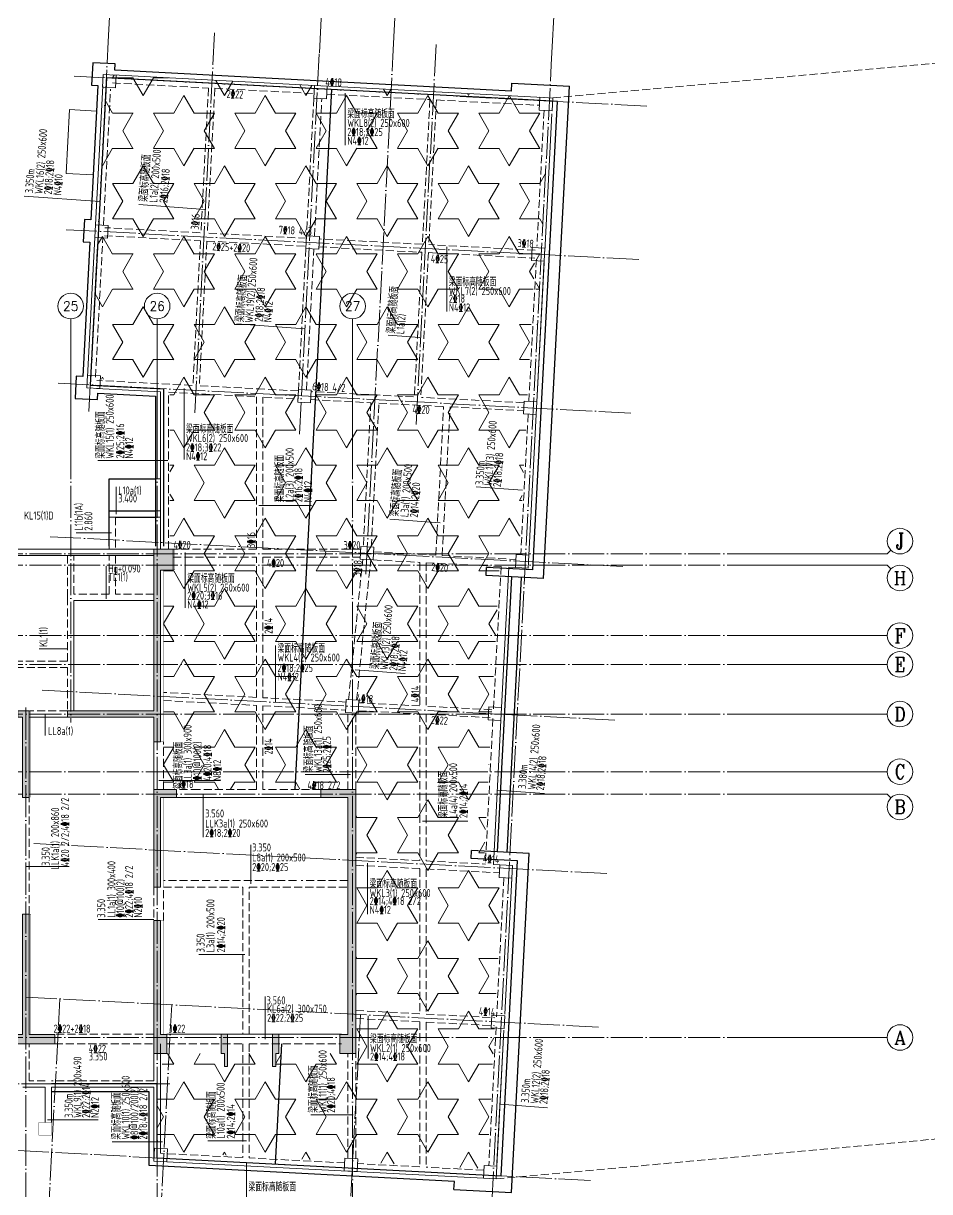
# Model space of a CAD drawing. Extents: x 5874492 to 7194610, y -939842 to -279257.
# Drawn here: x 6950668 to 6978962, y -595370 to -558887 of the extents above; entities that cross this region are included whole.
import ezdxf
from ezdxf.enums import TextEntityAlignment as Align

# ---------------------------------------------------------------- set-up
doc = ezdxf.new("R2010")
doc.units = 0
doc.header["$LTSCALE"] = 1000
doc.linetypes.add('DASH', pattern=[0.35, 0.25, -0.1])
doc.linetypes.add('DOTE', pattern=[2.42, 2, -0.2, 0.02, -0.2])
for name, color, linetype, lineweight in [('A-平面-屋面线', 40, 'Continuous', 30), ('A-标注-轴号', 3, 'Continuous', 15), ('A-标注-轴号文字', 7, 'Continuous', 15), ('A-轴线-塔楼', 1, 'DOTE', 9), ('A-轴线-隔墙', 41, 'DOTE', 9), ('S-墙柱-COLU', 50, 'Continuous', 20), ('S-墙柱-HATCH', 251, 'Continuous', 20), ('S-墙柱-WALL', 6, 'Continuous', 20), ('S-大样-HATCH', 251, 'Continuous', 20), ('S-大样-实线', 2, 'Continuous', 20), ('S-板-BEAM', 4, 'DASH', 20), ('S-板-BEAM-CON', 2, 'Continuous', 20), ('S-板-COLU', 50, 'DASH', 20), ('S-板-板面填充', 251, 'Continuous', 20), ('S-板-模板线条', 140, 'Continuous', 20), ('S-梁-垂直集中标注', 45, 'Continuous', 20), ('S-梁-水平原位标注', 21, 'Continuous', 20), ('S-梁-水平集中标注', 191, 'Continuous', 20), ('S-轴网-轴号', 3, 'Continuous', 20), ('板洞边线', 253, 'Continuous', 18)]:
    doc.layers.add(name, color=color, linetype=linetype, lineweight=lineweight)
doc.styles.add('_TCH_AXIS', font='COMPLEX.shx', dxfattribs={"bigfont": 'hztxt.shx'})
doc.styles.add('COMPLEX', font='COMPLEX')
doc.styles.add('样式 1', font='tssdeng.shx', dxfattribs={"width": 0.7, "bigfont": 'tssdchn.shx'})

# ---------------------------------------------------------------- blocks, each defined once
blk = doc.blocks.new('20191023.11405152')
at = {"layer": 'S-大样-HATCH'}
h = blk.add_hatch(color=256, dxfattribs=at)
h.dxf.hatch_style = 1
h.paths.add_polyline_path([(-100, 0), (0, 0), (0, -400), (100, -400), (100, 600), (-100, 600)])
at = {"layer": 'S-大样-实线'}
blk.add_lwpolyline([(-100, 0), (0, 0), (0, -400), (100, -400), (100, 600), (-100, 600)], close=True, dxfattribs=at)
blk = doc.blocks.new('regerh')
at = {"layer": 'A-平面-屋面线'}
for p, q in [((6656254, -499898), (6656267, -499648)), ((6656267, -499648), (6658064, -499742)), ((6657260, -515121), (6658064, -499742)), ((6657688, -500223), (6656236, -500147)), ((6656923, -514853), (6657688, -500223)), ((6643695, -513005), (6643695, -512005)), ((6643695, -512005), (6645145, -512005)), ((6645145, -512005), (6645145, -513005)), ((6643695, -514115), (6643695, -513005)), ((6643695, -513005), (6645145, -513005)), ((6643895, -513205), (6645145, -513205)), ((6645145, -513005), (6645145, -513005)), ((6645145, -513205), (6645145, -513205)), ((6655462, -515027), (6655475, -514777)), ((6657260, -515121), (6655462, -515027)), ((6656261, -515069), (6655812, -523657)), ((6656561, -515085), (6656111, -523673)), ((6654460, -534201), (6654473, -533951))]:
    blk.add_line(p, q, dxfattribs=at)
at = {"layer": 'A-平面-屋面线', "ltscale": 0.2}
blk.add_line((6645195, -533216), (6645195, -531005), dxfattribs=at)
at = {"layer": 'A-平面-屋面线'}
for points in [[(6656254, -499898), (6643870, -499250), (6643881, -499051), (6643182, -499014), (6643145, -499713), (6643345, -499724), (6643126, -503918), (6642926, -503907), (6642889, -504606), (6643089, -504617), (6642870, -508811), (6642670, -508801), (6642633, -509500), (6643332, -509536), (6643343, -509337), (6645145, -509431), (6645145, -514115)], [(6656235, -500147), (6643608, -499487), (6643106, -509079), (6645395, -509193), (6645395, -514115)], [(6656923, -514853), (6655475, -514777)], [(6654460, -534201), (6656257, -534295), (6656811, -523710), (6655013, -523616)], [(6655934, -533777), (6656448, -523941), (6655000, -523865), (6655013, -523616)], [(6645195, -533216), (6655934, -533777)]]:
    blk.add_lwpolyline(points, dxfattribs=at)
at = {"layer": 'A-平面-屋面线', "ltscale": 0.2}
for points in [[(6645195, -531005), (6645195, -530905), (6641895, -530905)], [(6654473, -533951), (6644945, -533453), (6644945, -531154), (6641895, -531155)]]:
    blk.add_lwpolyline(points, dxfattribs=at)
at = {"layer": 'S-板-BEAM'}
for p, q in [((6643800, -499647), (6646796, -499804)), ((6646796, -499804), (6646559, -504323)), ((6643517, -504088), (6643739, -499845)), ((6646995, -499814), (6646759, -504334)), ((6646995, -499814), (6650091, -499976)), ((6650083, -500126), (6649859, -504420)), ((6650108, -504433), (6650333, -500139)), ((6650491, -499997), (6653711, -500166)), ((6653711, -500166), (6653475, -504685)), ((6653911, -500176), (6653675, -504695)), ((6653911, -500176), (6657131, -500344)), ((6657273, -500503), (6657051, -504747)), ((6646534, -504322), (6643563, -504166)), ((6643269, -508832), (6643496, -504488)), ((6643550, -504416), (6646546, -504573)), ((6649855, -504496), (6646784, -504335)), ((6653475, -504685), (6650254, -504516)), ((6646546, -504573), (6646310, -509092)), ((6646746, -504583), (6646510, -509102)), ((6646746, -504583), (6649842, -504745)), ((6649838, -504820), (6649605, -509264)), ((6649858, -509227), (6650087, -504833)), ((6650241, -504766), (6653462, -504935)), ((6656996, -504869), (6653675, -504695)), ((6653462, -504935), (6653225, -509453)), ((6653661, -504945), (6653425, -509464)), ((6653661, -504945), (6656985, -505119)), ((6657033, -505147), (6656798, -509590)), ((6646285, -509090), (6643314, -508935)), ((6646535, -509103), (6648383, -509200)), ((6649605, -509264), (6648383, -509200)), ((6653200, -509452), (6650005, -509285)), ((6645545, -514205), (6645545, -509302)), ((6645545, -509302), (6648272, -509445)), ((6648297, -514205), (6648297, -509445)), ((6648497, -514205), (6648497, -509458)), ((6648522, -509458), (6649592, -509514)), ((6649992, -509535), (6651865, -509633)), ((6651865, -509633), (6651630, -514126)), ((6651879, -514139), (6652115, -509646)), ((6652115, -509646), (6654137, -509751)), ((6656646, -509632), (6653450, -509465)), ((6653894, -514392), (6654137, -509751)), ((6654094, -514403), (6654337, -509762)), ((6654337, -509762), (6656633, -509882)), ((6656777, -509989), (6656547, -514383)), ((6643895, -513205), (6643895, -514205)), ((6645595, -514205), (6648297, -514205)), ((6648497, -514205), (6651550, -514205)), ((6651946, -514288), (6653894, -514392)), ((6642395, -514405), (6642395, -515705)), ((6642595, -515605), (6642595, -514405)), ((6643895, -514405), (6643895, -515605)), ((6645695, -514455), (6648297, -514455)), ((6648297, -518833), (6648297, -514455)), ((6648497, -514455), (6651537, -514455)), ((6648497, -518843), (6648497, -514455)), ((6651169, -518908), (6651611, -514525)), ((6651419, -518921), (6651860, -514538)), ((6651933, -514542), (6653397, -514616)), ((6653397, -514616), (6653397, -519100)), ((6653597, -514627), (6655932, -514751)), ((6653597, -514627), (6653597, -519111)), ((6654094, -514403), (6656390, -514525)), ((6655932, -514751), (6655694, -519196)), ((6642395, -515705), (6642395, -517705)), ((6643695, -515605), (6642595, -515605)), ((6645095, -515605), (6643895, -515605)), ((6638670, -517905), (6642395, -517905)), ((6642395, -517705), (6639995, -517705)), ((6642395, -517905), (6642395, -519255)), ((6648297, -518833), (6645393, -518680)), ((6645396, -518931), (6648297, -519083)), ((6648297, -521705), (6648297, -519083)), ((6651091, -518979), (6648497, -518843)), ((6648497, -521705), (6648497, -519094)), ((6648497, -519094), (6651077, -519229)), ((6653397, -519100), (6651490, -519000)), ((6655643, -519218), (6653597, -519111)), ((6642395, -519255), (6641220, -519255)), ((6651145, -521705), (6651145, -519308)), ((6651395, -521705), (6651395, -519321)), ((6651477, -519250), (6653397, -519350)), ((6653397, -519350), (6653397, -523932)), ((6653597, -519361), (6655630, -519468)), ((6653597, -519361), (6653597, -523942)), ((6655679, -519495), (6655441, -524038)), ((6645395, -521705), (6645395, -520225)), ((6641195, -525605), (6641195, -521955)), ((6646495, -521705), (6645795, -521705)), ((6648297, -521705), (6646495, -521705)), ((6649620, -521705), (6648497, -521705)), ((6650305, -521705), (6649620, -521705)), ((6651395, -523827), (6653397, -523932)), ((6651395, -524077), (6653397, -524182)), ((6653397, -524182), (6653397, -528713)), ((6653597, -523942), (6655441, -524038)), ((6653597, -524192), (6655878, -524312)), ((6653597, -524192), (6653597, -528724)), ((6646845, -524555), (6645395, -524555)), ((6649545, -524555), (6646995, -524555)), ((6651145, -524555), (6649695, -524555)), ((6656019, -524469), (6655792, -528813)), ((6645095, -524755), (6645095, -525805)), ((6645395, -525805), (6645395, -524755)), ((6645395, -524755), (6647870, -524755)), ((6647870, -524755), (6647870, -529355)), ((6648070, -524755), (6651145, -524755)), ((6648070, -529355), (6648070, -524755)), ((6653397, -528713), (6651395, -528609)), ((6653397, -528964), (6651395, -528859)), ((6653397, -528964), (6653397, -533495)), ((6653597, -528724), (6655741, -528836)), ((6653597, -528974), (6655728, -529085)), ((6653597, -528974), (6653597, -533505)), ((6645095, -529355), (6641995, -529355)), ((6655776, -529119), (6655549, -533457)), ((6641195, -530805), (6641195, -529655)), ((6641995, -529655), (6645095, -529655)), ((6645485, -529655), (6647870, -529655)), ((6647870, -529655), (6647870, -533206)), ((6648070, -529655), (6650945, -529655)), ((6648070, -529655), (6648070, -533216)), ((6651145, -533223), (6651145, -529954)), ((6651394, -533240), (6651395, -529758)), ((6641695, -530805), (6641195, -530805)), ((6645095, -530805), (6641893, -530805)), ((6647870, -533206), (6645295, -533071)), ((6651048, -533372), (6648070, -533216)), ((6653397, -533495), (6651448, -533393)), ((6655392, -533599), (6653597, -533505))]:
    blk.add_line(p, q, dxfattribs=at)
blk.add_lwpolyline([(6643695, -515605), (6643695, -514405)], dxfattribs=at)
at = {"layer": 'S-板-BEAM-CON'}
for p, q in [((6650104, -499727), (6643813, -499397)), ((6643495, -499732), (6643268, -504075)), ((6643495, -499732), (6643268, -504075)), ((6657244, -500100), (6650354, -499740)), ((6642454, -500478), (6642350, -502475)), ((6643303, -500522), (6642454, -500478)), ((6657518, -500615), (6657293, -504909)), ((6642350, -502475), (6643199, -502520)), ((6643247, -504475), (6643019, -508819)), ((6643247, -504475), (6643019, -508819)), ((6657048, -509603), (6657280, -505159)), ((6657048, -509603), (6657275, -505259)), ((6643301, -509185), (6645295, -509289)), ((6643301, -509185), (6645295, -509289)), ((6645295, -509289), (6645295, -514205)), ((6656797, -514396), (6657027, -510002)), ((6656797, -514396), (6657027, -510002)), ((6642495, -514205), (6639995, -514205)), ((6645095, -514205), (6642495, -514205)), ((6639995, -514405), (6642595, -514405)), ((6639995, -514405), (6642495, -514405)), ((6642495, -514405), (6645095, -514405)), ((6642595, -514405), (6645095, -514405)), ((6655947, -519153), (6656177, -514764)), ((6655947, -519153), (6656177, -514764)), ((6656177, -514764), (6656377, -514775)), ((6642595, -515805), (6645095, -515805)), ((6642595, -519205), (6642595, -515805)), ((6642595, -519255), (6642595, -515805)), ((6641220, -519455), (6642945, -519455)), ((6655691, -524051), (6655927, -519552)), ((6655701, -523852), (6655927, -519552)), ((6645095, -520225), (6645095, -521755)), ((6650570, -521955), (6645533, -521955)), ((6646495, -521705), (6646495, -521705)), ((6655691, -524051), (6655891, -524062)), ((6656047, -528727), (6656280, -524282)), ((6656047, -528727), (6656269, -524482)), ((6645095, -529355), (6645095, -530805)), ((6648070, -529355), (6645495, -529355)), ((6650945, -529355), (6648070, -529355)), ((6655799, -533470), (6656021, -529226)), ((6655804, -533370), (6656021, -529226)), ((6645295, -533071), (6645295, -529655)), ((6640995, -531005), (6641695, -531005)), ((6641695, -532105), (6641695, -531005)), ((6641893, -532105), (6641893, -531005)), ((6641893, -531005), (6645095, -531005)), ((6645095, -530904), (6645095, -530905)), ((6645095, -531005), (6645095, -533311)), ((6645095, -533311), (6655379, -533849))]:
    blk.add_line(p, q, dxfattribs=at)
blk.add_lwpolyline([(6643695, -512005), (6645295, -512005), (6645295, -513005), (6643695, -513005)], close=True, dxfattribs=at)
for points in [[(6643695, -514205), (6643695, -513005), (6645295, -513005)], [(6643695, -513205), (6645295, -513205)]]:
    blk.add_lwpolyline(points, dxfattribs=at)
blk = doc.blocks.new('afdhgfjhfjhg')
at = {"layer": 'A-轴线-塔楼', "ltscale": 0.5}
for p, q in [((6646365, -523248), (6646988, -511339)), ((6653281, -523610), (6653903, -511701))]:
    blk.add_line(p, q, dxfattribs=at)
blk = doc.blocks.new('A$C245353D8')
for points in [[(13343, 14950), (12201, -6900)], [(11785, -14850), (11588, -18604)]]:
    blk.add_lwpolyline(points)
blk = doc.blocks.new('_AXISO')
blk.add_circle((0, 0), 0.5)
at = {"layer": 'S-轴网-轴号', "style": 'COMPLEX', "width": 1.041667}
blk.add_attdef('A', text='', height=0.56, dxfattribs=at).set_placement((-0.25, -0.28), (0.25, -0.28), align=Align.FIT)
blk = doc.blocks.new('ZHOUWANG2')
at = {"layer": 'A-标注-轴号'}
for p, q in [((207118, 147664), (207276, 150685)), ((213709, 147319), (213867, 150340)), ((216006, 147199), (216164, 150220)), ((220949, 146941), (221107, 149962)), ((205946, 135010), (205946, 139010)), ((208646, 135010), (208646, 139010)), ((214746, 135010), (214746, 139010)), ((231555, 131787), (231437, 131670)), ((227437, 131670), (231437, 131670)), ((227437, 131320), (231437, 131320)), ((231555, 131202), (231437, 131320)), ((227437, 129120), (231437, 129120)), ((227437, 128220), (231437, 128220)), ((227437, 126670), (231437, 126670)), ((227437, 124870), (231437, 124870)), ((227437, 124170), (231437, 124170)), ((231555, 124052), (231437, 124170)), ((227437, 116570), (231437, 116570))]:
    blk.add_line(p, q, dxfattribs=at)
at = {"layer": 'A-轴线-塔楼', "ltscale": 0.5}
for p, q in [((206514, 136119), (207118, 147664)), ((213086, 135411), (213709, 147319)), ((215161, 131041), (216006, 147199)), ((219026, 110179), (220949, 146941)), ((223934, 145655), (206054, 146590)), ((223683, 140861), (205803, 141796)), ((223432, 136068), (205552, 137003)), ((223182, 131274), (205302, 132209)), ((222931, 126481), (205051, 127416)), ((222680, 121687), (204800, 122623)), ((222429, 116894), (204550, 117829)), ((205245, 110900), (205605, 117774)), ((208740, 110717), (209100, 117591)), ((214632, 110409), (214992, 117283)), ((222179, 112100), (204299, 113036))]:
    blk.add_line(p, q, dxfattribs=at)
at = {"layer": 'A-轴线-塔楼', "linetype": 'DOTE', "ltscale": 0.5}
for p, q in [((205946, 135010), (205946, 126410)), ((208646, 135010), (208646, 108021)), ((214746, 135010), (214746, 108021)), ((227437, 131670), (165262, 131670)), ((227437, 131320), (200046, 131320)), ((227437, 129120), (200046, 129120)), ((227437, 128220), (165262, 128220)), ((227437, 126670), (165262, 126670)), ((204546, 126870), (204546, 108021)), ((227437, 124870), (165262, 124870)), ((227437, 124170), (165262, 124170)), ((227437, 116570), (165262, 116570))]:
    blk.add_line(p, q, dxfattribs=at)
at = {"layer": 'A-轴线-隔墙', "ltscale": 0.5}
blk.add_line((209044, 115120), (165262, 115120), dxfattribs=at)
at = {"layer": 'A-标注-轴号'}
ref = blk.add_blockref('_AXISO', (205946, 139410), dxfattribs=dict(at, xscale=800, yscale=800, zscale=800))
ref.add_attrib('A', '25', dxfattribs={"layer": 'A-标注-轴号文字', "ltscale": 0.2, "height": 294.3, "style": '_TCH_AXIS'}).set_placement((205708, 139263), (206184, 139263), align=Align.FIT)
ref = blk.add_blockref('_AXISO', (208646, 139410), dxfattribs=dict(at, xscale=800, yscale=800, zscale=800))
ref.add_attrib('A', '26', dxfattribs={"layer": 'A-标注-轴号文字', "ltscale": 0.2, "height": 294.3, "style": '_TCH_AXIS'}).set_placement((208408, 139263), (208884, 139263), align=Align.FIT)
ref = blk.add_blockref('_AXISO', (214746, 139410), dxfattribs=dict(at, xscale=800, yscale=800, zscale=800))
ref.add_attrib('A', '27', dxfattribs={"layer": 'A-标注-轴号文字', "ltscale": 0.2, "height": 294.3, "style": '_TCH_AXIS'}).set_placement((214508, 139263), (214984, 139263), align=Align.FIT)
ref = blk.add_blockref('_AXISO', (231837, 132070), dxfattribs=dict(at, xscale=800, yscale=800, zscale=800))
ref.add_attrib('A', 'J', dxfattribs={"layer": 'A-标注-轴号文字', "ltscale": 0.2, "height": 496, "style": '_TCH_AXIS'}).set_placement((231707, 131821), (231967, 131821), align=Align.FIT)
ref = blk.add_blockref('_AXISO', (231837, 130920), dxfattribs=dict(at, xscale=800, yscale=800, zscale=800))
ref.add_attrib('A', 'H', dxfattribs={"layer": 'A-标注-轴号文字', "ltscale": 0.2, "height": 406, "style": '_TCH_AXIS'}).set_placement((231644, 130717), (232031, 130717), align=Align.FIT)
ref = blk.add_blockref('_AXISO', (231837, 129120), dxfattribs=dict(at, xscale=800, yscale=800, zscale=800))
ref.add_attrib('A', 'F', dxfattribs={"layer": 'A-标注-轴号文字', "ltscale": 0.2, "height": 445, "style": '_TCH_AXIS'}).set_placement((231668, 128897), (232007, 128897), align=Align.FIT)
ref = blk.add_blockref('_AXISO', (231837, 128220), dxfattribs=dict(at, xscale=800, yscale=800, zscale=800))
ref.add_attrib('A', 'E', dxfattribs={"layer": 'A-标注-轴号文字', "ltscale": 0.2, "height": 445, "style": '_TCH_AXIS'}).set_placement((231668, 127997), (232007, 127997), align=Align.FIT)
ref = blk.add_blockref('_AXISO', (231837, 126670), dxfattribs=dict(at, xscale=800, yscale=800, zscale=800))
ref.add_attrib('A', 'D', dxfattribs={"layer": 'A-标注-轴号文字', "ltscale": 0.2, "height": 435, "style": '_TCH_AXIS'}).set_placement((231661, 126452), (232014, 126452), align=Align.FIT)
ref = blk.add_blockref('_AXISO', (231837, 124870), dxfattribs=dict(at, xscale=800, yscale=800, zscale=800))
ref.add_attrib('A', 'C', dxfattribs={"layer": 'A-标注-轴号文字', "ltscale": 0.2, "height": 456, "style": '_TCH_AXIS'}).set_placement((231675, 124642), (232000, 124642), align=Align.FIT)
ref = blk.add_blockref('_AXISO', (231837, 123770), dxfattribs=dict(at, xscale=800, yscale=800, zscale=800))
ref.add_attrib('A', 'B', dxfattribs={"layer": 'A-标注-轴号文字', "ltscale": 0.2, "height": 435, "style": '_TCH_AXIS'}).set_placement((231661, 123552), (232014, 123552), align=Align.FIT)
ref = blk.add_blockref('_AXISO', (231837, 116570), dxfattribs=dict(at, xscale=800, yscale=800, zscale=800))
ref.add_attrib('A', 'A', dxfattribs={"layer": 'A-标注-轴号文字', "ltscale": 0.2, "height": 425, "style": '_TCH_AXIS'}).set_placement((231655, 116357), (232020, 116357), align=Align.FIT)
blk = doc.blocks.new('sfdhgfhgfjhgj')
at = {"layer": 'S-墙柱-COLU'}
for points in [[(6953164, -560484), (6953564, -560505), (6953543, -560904), (6953143, -560883)], [(6959755, -560829), (6960155, -560849), (6960134, -561249), (6959734, -561228)], [(6966795, -561197), (6967195, -561218), (6967174, -561617), (6966775, -561596)], [(6952919, -565177), (6953318, -565198), (6953297, -565598), (6952898, -565577)], [(6959510, -565522), (6959909, -565543), (6959888, -565943), (6959489, -565922)], [(6966550, -565890), (6966949, -565911), (6966929, -566311), (6966529, -566290)], [(6952673, -569871), (6953073, -569892), (6953052, -570291), (6952652, -570271)], [(6959259, -570316), (6959658, -570337), (6959637, -570736), (6959238, -570715)], [(6966299, -570684), (6966699, -570705), (6966678, -571104), (6966278, -571083)], [(6961205, -575224), (6961605, -575245), (6961584, -575644), (6961184, -575623)], [(6966049, -575477), (6966448, -575498), (6966427, -575898), (6966028, -575877)], [(6960745, -580006), (6961145, -580027), (6961124, -580427), (6960724, -580406)], [(6965199, -580234), (6965598, -580255), (6965578, -580655), (6965178, -580634)], [(6965542, -585164), (6965941, -585185), (6965920, -585584), (6965521, -585563)], [(6965297, -589858), (6965696, -589879), (6965675, -590278), (6965276, -590257)], [(6954765, -594013), (6955164, -594034), (6955144, -594434), (6954744, -594413)], [(6960707, -594324), (6961106, -594345), (6961085, -594745), (6960686, -594724)], [(6965051, -594551), (6965451, -594572), (6965430, -594971), (6965030, -594951)]]:
    blk.add_lwpolyline(points, close=True, dxfattribs=at)
blk = doc.blocks.new('sgfdhgfjhgkj')
at = {"layer": 'S-板-COLU', "const_width": 10}
for points in [[(6293645, -246272), (6293645, -251642), (6293845, -251642), (6293845, -250872), (6296545, -250872), (6296545, -250672), (6296445, -250672), (6296445, -250672), (6293845, -250672), (6293845, -245622), (6293245, -245622), (6293245, -246272)], [(6300645, -248122), (6300645, -249322), (6300845, -249322), (6300845, -245622), (6298345, -245622), (6298345, -246322), (6298545, -246322), (6298545, -245822), (6300645, -245822), (6300645, -247922), (6298545, -247922), (6298545, -247422), (6298345, -247422), (6298345, -248122)], [(6323045, -246022), (6320645, -246022), (6320645, -249322), (6320845, -249322), (6320845, -248422), (6323545, -248422), (6323545, -247772), (6323345, -247772), (6323345, -248222), (6320845, -248222), (6320845, -246222), (6323345, -246222), (6323345, -246672), (6323545, -246672), (6323545, -245622), (6323045, -245622)], [(6328945, -246272), (6328945, -251642), (6328645, -251642), (6328645, -250872), (6325945, -250872), (6325945, -250672), (6326045, -250672), (6326045, -250672), (6328645, -250672), (6328645, -245622), (6329295, -245622), (6329295, -246272)], [(6314095, -249372), (6314095, -248272), (6312495, -248272), (6312495, -245972), (6309995, -245972), (6309995, -248272), (6308395, -248272), (6308395, -249372), (6308595, -249372), (6308595, -248472), (6310695, -248472), (6310695, -248272), (6310195, -248272), (6310195, -246172), (6312295, -246172), (6312295, -248272), (6311795, -248272), (6311795, -248472), (6313895, -248472), (6313895, -249372)], [(6297745, -253372), (6297945, -253372), (6297945, -250872), (6298095, -250872), (6298095, -250672), (6297745, -250672)], [(6300645, -250672), (6300645, -250872), (6302245, -250872), (6302245, -251312), (6302445, -251312), (6302445, -250672)], [(6306845, -250872), (6308595, -250872), (6308595, -250672), (6306645, -250672), (6306645, -251312), (6306845, -251312)], [(6311145, -253372), (6311345, -253372), (6311345, -250872), (6311695, -250872), (6311695, -250672), (6310795, -250672), (6310795, -250872), (6311145, -250872)], [(6315645, -250872), (6313895, -250872), (6313895, -250672), (6315845, -250672), (6315845, -251312), (6315645, -251312)], [(6321870, -250672), (6321870, -250872), (6320245, -250872), (6320245, -251312), (6320045, -251312), (6320045, -250672)], [(6324795, -253372), (6324545, -253372), (6324545, -250872), (6324395, -250872), (6324395, -250672), (6324795, -250672)], [(6301445, -252672), (6302445, -252672), (6302445, -252472), (6301245, -252472), (6301245, -255172), (6301445, -255172)], [(6304670, -255172), (6304420, -255172), (6304420, -252672), (6304045, -252672), (6304045, -252472), (6305045, -252472), (6305045, -252672), (6304670, -252672)], [(6307645, -252672), (6306645, -252672), (6306645, -252472), (6307845, -252472), (6307845, -255172), (6307645, -255172)], [(6314845, -252672), (6315845, -252672), (6315845, -252472), (6314645, -252472), (6314645, -255172), (6314845, -255172)], [(6317820, -255172), (6318070, -255172), (6318070, -252672), (6318445, -252672), (6318445, -252472), (6317445, -252472), (6317445, -252672), (6317820, -252672)], [(6321045, -252672), (6320045, -252672), (6320045, -252472), (6321245, -252472), (6321245, -255172), (6321045, -255172)], [(6288045, -260772), (6287795, -260772), (6287795, -253372), (6288635, -253372), (6288635, -253122), (6287545, -253122), (6287545, -261372), (6288045, -261372)], [(6293145, -253372), (6293645, -253372), (6293645, -256172), (6293845, -256172), (6293845, -253122), (6293145, -253122)], [(6329345, -253372), (6328945, -253372), (6328945, -256172), (6328645, -256172), (6328645, -253122), (6329345, -253122)], [(6334445, -260772), (6334695, -260772), (6334695, -253372), (6333855, -253372), (6333855, -253122), (6334945, -253122), (6334945, -261372), (6334445, -261372)], [(6305445, -261072), (6305445, -260772), (6304670, -260772), (6304670, -256372), (6304420, -256372), (6304420, -260772), (6303645, -260772), (6303645, -261072)], [(6317045, -261072), (6317045, -260772), (6317820, -260772), (6317820, -256372), (6318070, -256372), (6318070, -260772), (6318845, -260772), (6318845, -261072)], [(6301445, -256972), (6301845, -256972), (6301845, -256772), (6301245, -256772), (6301245, -259272), (6301445, -259272)], [(6307645, -256972), (6307245, -256972), (6307245, -256772), (6307845, -256772), (6307845, -259272), (6307645, -259272)], [(6314845, -256972), (6315245, -256972), (6315245, -256772), (6314645, -256772), (6314645, -259272), (6314845, -259272)], [(6321045, -256972), (6320645, -256972), (6320645, -256772), (6321245, -256772), (6321245, -259272), (6321045, -259272)], [(6298395, -261072), (6298395, -260772), (6297945, -260772), (6297945, -257022), (6297745, -257022), (6297745, -260772), (6296945, -260772), (6296945, -261072)], [(6312145, -261072), (6312145, -260772), (6311345, -260772), (6311345, -257022), (6311145, -257022), (6311145, -260772), (6310345, -260772), (6310345, -261072)], [(6324095, -261072), (6324095, -260772), (6324545, -260772), (6324545, -257022), (6324795, -257022), (6324795, -260772), (6325545, -260772), (6325545, -261072)], [(6293445, -260772), (6293595, -260772), (6293595, -257222), (6293845, -257222), (6293845, -261372), (6293445, -261372)], [(6329045, -260772), (6328945, -260772), (6328945, -257222), (6328645, -257222), (6328645, -261372), (6329045, -261372)]]:
    blk.add_lwpolyline(points, close=True, dxfattribs=at)
blk = doc.blocks.new('sgfhgfjhgfj')
at = {"layer": 'S-墙柱-HATCH', "ltscale": 0.2}
h = blk.add_hatch(color=256, dxfattribs=at)
h.paths.add_polyline_path([(6336110, -190069), (6336110, -195439), (6335910, -195439), (6335910, -194669), (6333210, -194669), (6333210, -194469), (6333310, -194469), (6335910, -194469), (6335910, -189419), (6336510, -189419), (6336510, -190069)])
h.paths.add_polyline_path([(6312710, -204869), (6312710, -204569), (6311910, -204569), (6311910, -200169), (6311710, -200169), (6311710, -204569), (6310910, -204569), (6310910, -204869)])
h.paths.add_polyline_path([(6311910, -198969), (6311710, -198969), (6311710, -196469), (6311310, -196469), (6311310, -196269), (6312310, -196269), (6312310, -196469), (6311910, -196469)])
h.paths.add_polyline_path([(6325110, -198969), (6325310, -198969), (6325310, -196469), (6325710, -196469), (6325710, -196269), (6324710, -196269), (6324710, -196469), (6325110, -196469)])
h.paths.add_polyline_path([(6324310, -204869), (6324310, -204569), (6325110, -204569), (6325110, -200169), (6325310, -200169), (6325310, -204569), (6326110, -204569), (6326110, -204869)])
h.paths.add_polyline_path([(6331360, -204869), (6331360, -204569), (6331810, -204569), (6331810, -200819), (6332010, -200819), (6332010, -204569), (6332810, -204569), (6332810, -204869)])
h.paths.add_polyline_path([(6332010, -197169), (6331810, -197169), (6331810, -194669), (6331660, -194669), (6331660, -194469), (6332010, -194469)])
h.paths.add_polyline_path([(6336310, -204569), (6336110, -204569), (6336110, -201019), (6335910, -201019), (6335910, -205169), (6336310, -205169)])
h.paths.add_polyline_path([(6336610, -197169), (6336110, -197169), (6336110, -199969), (6335910, -199969), (6335910, -196919), (6336610, -196919)])
h.paths.add_polyline_path([(6319410, -204869), (6319410, -204569), (6318610, -204569), (6318610, -200819), (6318410, -200819), (6318410, -204569), (6317610, -204569), (6317610, -204869)])
h.paths.add_polyline_path([(6318410, -197169), (6318610, -197169), (6318610, -194669), (6318960, -194669), (6318960, -194469), (6318060, -194469), (6318060, -194669), (6318410, -194669)])
h.paths.add_polyline_path([(6307910, -194469), (6307910, -194669), (6309510, -194669), (6309510, -195109), (6309710, -195109), (6309710, -194469)])
h.paths.add_polyline_path([(6314110, -194669), (6315860, -194669), (6315860, -194469), (6313910, -194469), (6313910, -195109), (6314110, -195109)])
h.paths.add_polyline_path([(6322910, -194669), (6321160, -194669), (6321160, -194469), (6323110, -194469), (6323110, -195109), (6322910, -195109)])
h.paths.add_polyline_path([(6329135, -194469), (6329135, -194669), (6327510, -194669), (6327510, -195109), (6327310, -195109), (6327310, -194469)])
h.paths.add_polyline_path([(6321360, -193169), (6321360, -192069), (6319760, -192069), (6319760, -189769), (6317260, -189769), (6317260, -192069), (6315660, -192069), (6315660, -193169), (6315860, -193169), (6315860, -192269), (6317960, -192269), (6317960, -192069), (6317460, -192069), (6317460, -189969), (6319560, -189969), (6319560, -192069), (6319060, -192069), (6319060, -192269), (6321160, -192269), (6321160, -193169)])
h.paths.add_polyline_path([(6307910, -191919), (6307910, -193119), (6308110, -193119), (6308110, -189419), (6305610, -189419), (6305610, -190119), (6305810, -190119), (6305810, -189619), (6307910, -189619), (6307910, -191719), (6305810, -191719), (6305810, -191219), (6305610, -191219), (6305610, -191919)])
h.paths.add_polyline_path([(6300910, -190069), (6300910, -195439), (6301110, -195439), (6301110, -194669), (6303810, -194669), (6303810, -194469), (6303710, -194469), (6301110, -194469), (6301110, -189419), (6300510, -189419), (6300510, -190069)])
h.paths.add_polyline_path([(6313910, -196469), (6314910, -196469), (6314910, -198969), (6315110, -198969), (6315110, -196269), (6313910, -196269)])
h.paths.add_polyline_path([(6300410, -197169), (6300910, -197169), (6300910, -199969), (6301110, -199969), (6301110, -196919), (6300410, -196919)])
h.paths.add_polyline_path([(6295310, -204569), (6295060, -204569), (6295060, -197169), (6295900, -197169), (6295900, -196919), (6294810, -196919), (6294810, -205169), (6295310, -205169)])
h.paths.add_polyline_path([(6305660, -204869), (6305660, -204569), (6305210, -204569), (6305210, -200819), (6305010, -200819), (6305010, -204569), (6304210, -204569), (6304210, -204869)])
h.paths.add_polyline_path([(6315110, -203069), (6315110, -200569), (6314510, -200569), (6314510, -200769), (6314910, -200769), (6314910, -203069)])
h.paths.add_polyline_path([(6308710, -200769), (6309110, -200769), (6309110, -200569), (6308510, -200569), (6308510, -203069), (6308710, -203069)])
h.paths.add_polyline_path([(6308710, -196469), (6309710, -196469), (6309710, -196269), (6308510, -196269), (6308510, -198969), (6308710, -198969)])
h.paths.add_polyline_path([(6305010, -197169), (6305210, -197169), (6305210, -194669), (6305360, -194669), (6305360, -194469), (6305010, -194469)])
h.paths.add_polyline_path([(6328110, -192219), (6330810, -192219), (6330810, -191569), (6330610, -191569), (6330610, -192019), (6328110, -192019), (6328110, -190019), (6330610, -190019), (6330610, -190469), (6330810, -190469), (6330810, -189419), (6330310, -189419), (6330310, -189819), (6327910, -189819), (6327910, -193119), (6328110, -193119)])
h.paths.add_polyline_path([(6323110, -196469), (6322110, -196469), (6322110, -198969), (6321910, -198969), (6321910, -196269), (6323110, -196269)])
h.paths.add_polyline_path([(6341710, -204569), (6341960, -204569), (6341960, -197169), (6341120, -197169), (6341120, -196919), (6342210, -196919), (6342210, -205169), (6341710, -205169)])
h.paths.add_polyline_path([(6321910, -203069), (6321910, -200569), (6322510, -200569), (6322510, -200769), (6322110, -200769), (6322110, -203069)])
h.paths.add_polyline_path([(6328310, -200769), (6327910, -200769), (6327910, -200569), (6328510, -200569), (6328510, -203069), (6328310, -203069)])
h.paths.add_polyline_path([(6328310, -196469), (6327310, -196469), (6327310, -196269), (6328510, -196269), (6328510, -198969), (6328310, -198969)])
h.paths.add_polyline_path([(6300710, -204569), (6300910, -204569), (6300910, -201019), (6301110, -201019), (6301110, -205169), (6300710, -205169)])
at = {"layer": 'S-墙柱-WALL'}
for points in [[(6300910, -190069), (6300910, -195439), (6301110, -195439), (6301110, -194669), (6303810, -194669), (6303810, -194469), (6303710, -194469), (6303710, -194469), (6301110, -194469), (6301110, -189419), (6300510, -189419), (6300510, -190069)], [(6307910, -191919), (6307910, -193119), (6308110, -193119), (6308110, -189419), (6305610, -189419), (6305610, -190119), (6305810, -190119), (6305810, -189619), (6307910, -189619), (6307910, -191719), (6305810, -191719), (6305810, -191219), (6305610, -191219), (6305610, -191919)], [(6328110, -192219), (6330810, -192219), (6330810, -191569), (6330610, -191569), (6330610, -192019), (6328110, -192019), (6328110, -190019), (6330610, -190019), (6330610, -190469), (6330810, -190469), (6330810, -189419), (6330310, -189419), (6330310, -189819), (6327910, -189819), (6327910, -193119), (6328110, -193119)], [(6336110, -190069), (6336110, -195439), (6335910, -195439), (6335910, -194669), (6333210, -194669), (6333210, -194469), (6333310, -194469), (6333310, -194469), (6335910, -194469), (6335910, -189419), (6336510, -189419), (6336510, -190069)], [(6321360, -193169), (6321360, -192069), (6319760, -192069), (6319760, -189769), (6317260, -189769), (6317260, -192069), (6315660, -192069), (6315660, -193169), (6315860, -193169), (6315860, -192269), (6317960, -192269), (6317960, -192069), (6317460, -192069), (6317460, -189969), (6319560, -189969), (6319560, -192069), (6319060, -192069), (6319060, -192269), (6321160, -192269), (6321160, -193169)], [(6305010, -197169), (6305210, -197169), (6305210, -194669), (6305360, -194669), (6305360, -194469), (6305010, -194469)], [(6307910, -194469), (6307910, -194669), (6309510, -194669), (6309510, -195109), (6309710, -195109), (6309710, -194469)], [(6314110, -194669), (6315860, -194669), (6315860, -194469), (6313910, -194469), (6313910, -195109), (6314110, -195109)], [(6318410, -197169), (6318610, -197169), (6318610, -194669), (6318960, -194669), (6318960, -194469), (6318060, -194469), (6318060, -194669), (6318410, -194669)], [(6322910, -194669), (6321160, -194669), (6321160, -194469), (6323110, -194469), (6323110, -195109), (6322910, -195109)], [(6329135, -194469), (6329135, -194669), (6327510, -194669), (6327510, -195109), (6327310, -195109), (6327310, -194469)], [(6332010, -197169), (6331810, -197169), (6331810, -194669), (6331660, -194669), (6331660, -194469), (6332010, -194469)], [(6308710, -196469), (6309710, -196469), (6309710, -196269), (6308510, -196269), (6308510, -198969), (6308710, -198969)], [(6311910, -198969), (6311710, -198969), (6311710, -196469), (6311310, -196469), (6311310, -196269), (6312310, -196269), (6312310, -196469), (6311910, -196469)], [(6313910, -196469), (6314910, -196469), (6314910, -198969), (6315110, -198969), (6315110, -196269), (6313910, -196269)], [(6323110, -196469), (6322110, -196469), (6322110, -198969), (6321910, -198969), (6321910, -196269), (6323110, -196269)], [(6325110, -198969), (6325310, -198969), (6325310, -196469), (6325710, -196469), (6325710, -196269), (6324710, -196269), (6324710, -196469), (6325110, -196469)], [(6328310, -196469), (6327310, -196469), (6327310, -196269), (6328510, -196269), (6328510, -198969), (6328310, -198969)], [(6295310, -204569), (6295060, -204569), (6295060, -197169), (6295900, -197169), (6295900, -196919), (6294810, -196919), (6294810, -205169), (6295310, -205169)], [(6300410, -197169), (6300910, -197169), (6300910, -199969), (6301110, -199969), (6301110, -196919), (6300410, -196919)], [(6336610, -197169), (6336110, -197169), (6336110, -199969), (6335910, -199969), (6335910, -196919), (6336610, -196919)], [(6341710, -204569), (6341960, -204569), (6341960, -197169), (6341120, -197169), (6341120, -196919), (6342210, -196919), (6342210, -205169), (6341710, -205169)], [(6312710, -204869), (6312710, -204569), (6311910, -204569), (6311910, -200169), (6311710, -200169), (6311710, -204569), (6310910, -204569), (6310910, -204869)], [(6324310, -204869), (6324310, -204569), (6325110, -204569), (6325110, -200169), (6325310, -200169), (6325310, -204569), (6326110, -204569), (6326110, -204869)], [(6308710, -200769), (6309110, -200769), (6309110, -200569), (6308510, -200569), (6308510, -203069), (6308710, -203069)], [(6315110, -203069), (6315110, -200569), (6314510, -200569), (6314510, -200769), (6314910, -200769), (6314910, -203069)], [(6321910, -203069), (6321910, -200569), (6322510, -200569), (6322510, -200769), (6322110, -200769), (6322110, -203069)], [(6328310, -200769), (6327910, -200769), (6327910, -200569), (6328510, -200569), (6328510, -203069), (6328310, -203069)], [(6305660, -204869), (6305660, -204569), (6305210, -204569), (6305210, -200819), (6305010, -200819), (6305010, -204569), (6304210, -204569), (6304210, -204869)], [(6319410, -204869), (6319410, -204569), (6318610, -204569), (6318610, -200819), (6318410, -200819), (6318410, -204569), (6317610, -204569), (6317610, -204869)], [(6331360, -204869), (6331360, -204569), (6331810, -204569), (6331810, -200819), (6332010, -200819), (6332010, -204569), (6332810, -204569), (6332810, -204869)], [(6300710, -204569), (6300910, -204569), (6300910, -201019), (6301110, -201019), (6301110, -205169), (6300710, -205169)], [(6336310, -204569), (6336110, -204569), (6336110, -201019), (6335910, -201019), (6335910, -205169), (6336310, -205169)]]:
    blk.add_lwpolyline(points, close=True, dxfattribs=at)
blk = doc.blocks.new('sgjhgfjhgkjddd')
at = {"layer": 'S-墙柱-HATCH'}
for name, p in [('sgfdhgfjhgkj', (0, 0)), ('sgfhgfjhgfj', (-7266, -56204))]:
    blk.add_blockref(name, p, dxfattribs=at)

msp = doc.modelspace()

# ---------------------------------------------------------------- hatches: boundary and pattern name
at = {"layer": 'S-板-板面填充'}
h = msp.add_hatch(dxfattribs=at)
h.set_pattern_fill('STARS', color=256, scale=200)
h.set_pattern_definition([(0, (4617925.3, -545192.9), (0, 1099.852), [635, -635]), (60, (4617925.3, -545192.9), (-952.49977, 549.926), [635, -635]), (120, (4618242.8, -544643), (-952.49977, -549.926), [635, -635])])
h.paths.add_polyline_path([(6955004.3, -591056.5), (6955004.3, -592223.4), (6954845.7, -592223.4), (6954845.7, -594117.6), (6965145.1, -594656.3), (6965631.9, -585368.6), (6965031.7, -585337.2), (6965548.8, -575451.5), (6965948.7, -575472.4), (6965959.2, -575272.7), (6966158.9, -575283.2), (6966655.4, -565845.9), (6966708.2, -568602.2), (6967069, -561711.9), (6966869.3, -561701.4), (6966895.4, -561202.1), (6953264, -560489.1), (6952767.8, -569976.4), (6955245.7, -570106), (6955245.7, -574992.1), (6955345.7, -574992.1), (6955345.7, -575315.8), (6955345.7, -575310.5), (6955345.7, -575956.5), (6955045.7, -575956.5), (6955045.7, -582806.5), (6961045.7, -582806.5), (6961045.7, -591056.5)])

# ---------------------------------------------------------------- linework, layer by layer
at = {"layer": 'S-板-BEAM-CON', "linetype": 'DASH'}
for p, q in [((6967194.9, -561217.7), (6985818.1, -559527.4)), ((6965429.6, -594971.5), (6984052.8, -593281.1))]:
    msp.add_line(p, q, dxfattribs=at)
at = {"layer": 'S-板-COLU', "const_width": 10}
msp.add_lwpolyline([(6951145.7, -593206.6), (6951545.7, -593206.6), (6951545.7, -593606.6), (6951145.7, -593606.6)], close=True, dxfattribs=at)
at = {"layer": 'S-板-模板线条'}
msp.add_lwpolyline([(6955345.7, -575456.6), (6955245.7, -575456.6)], dxfattribs=at)
at = {"layer": 'S-梁-垂直集中标注'}
for p, q in [((6952045.7, -578419.9), (6951158.2, -578419.9)), ((6956825.6, -582531.9), (6954895.7, -582531.9)), ((6952096.2, -585211.8), (6950745.7, -585211.8)), ((6953002.6, -586876.5), (6954745.7, -586876.5)), ((6957583.7, -587960.3), (6956147, -587960.3))]:
    msp.add_line(p, q, dxfattribs=at)
at = {"layer": 'S-梁-水平集中标注'}
for p, q in [((6960719.8, -561069.7), (6960719.8, -562691.1)), ((6950690.1, -564278.5), (6953056.6, -564454.4)), ((6954268.9, -564544.5), (6956336.1, -564698.2)), ((6963889.9, -565863.2), (6963889.9, -567880.6)), ((6957331.2, -568269.5), (6959457.8, -568427.5)), ((6962054.8, -568625.4), (6963046.3, -568699.1)), ((6955683.7, -570288.3), (6955683.7, -572509.2)), ((6952992.3, -572542.3), (6955181.3, -572542.3)), ((6953568, -574217.1), (6953568, -573361.6)), ((6964801.4, -573357.3), (6966252.4, -573465.2)), ((6958018.9, -573938.9), (6959666.6, -573938.9)), ((6962110.7, -574368.8), (6963682.9, -574485.6)), ((6952317, -574792.1), (6953423.3, -574792.1)), ((6955723.4, -575416.1), (6955723.4, -577138.6)), ((6953257.2, -576856.6), (6953257.2, -575833.9)), ((6958541.4, -580091.5), (6958541.4, -578318.9)), ((6961021.7, -579070.3), (6962586.5, -579186.6)), ((6951352.7, -581124.3), (6951352.7, -580456.6)), ((6960883.3, -582345), (6959464.3, -582345)), ((6956283.3, -582956.6), (6956283.3, -584303.2)), ((6965463.2, -582831.8), (6966934, -582941.2)), ((6963127, -583803.6), (6964547.8, -583803.6)), ((6957770.3, -584535.4), (6957770.3, -585762.7)), ((6961416, -585110.2), (6961416, -586703.1)), ((6958215, -590606.6), (6958215, -589271.2)), ((6961428.7, -589880.9), (6961428.7, -591215.9)), ((6965551.1, -592638.1), (6967036.3, -592748.5)), ((6951422.4, -593128.1), (6953004.7, -593128.1)), ((6960959.8, -592969.1), (6959638.5, -592969.2)), ((6955007.2, -593815.8), (6953443.6, -593815.8)), ((6957634, -593779.8), (6956427.5, -593779.8)), ((6957636.1, -594464.3), (6957636.1, -596537.3))]:
    msp.add_line(p, q, dxfattribs=at)

# ---------------------------------------------------------------- block references
at = {"color": 3}
msp.add_blockref('ZHOUWANG2', (6746199.7, -707126.2), dxfattribs=at)
at = {"ltscale": 0.2}
msp.add_blockref('A$C245353D8', (6946945.7, -575906.6), dxfattribs=at)
at = {"layer": 'S-墙柱-HATCH'}
msp.add_blockref('sgjhgfjhgkjddd', (626101.2, -329684.5), dxfattribs=at)
at = {"layer": 'S-大样-实线'}
msp.add_blockref('20191023.11405152', (6956945.7, -591056.8), dxfattribs=at)
at = {"layer": 'S-大样-实线', "xscale": -1}
msp.add_blockref('20191023.11405152', (6958545.7, -591056.8), dxfattribs=at)
at = {"layer": 'S-板-BEAM'}
msp.add_blockref('regerh', (309651, -61102.1), dxfattribs=at)
at = {"layer": 'S-轴网-轴号'}
msp.add_blockref('afdhgfjhfjhg', (309651, -47806), dxfattribs=at)
at = {"layer": '板洞边线'}
msp.add_blockref('sfdhgfhgfjhgj', (0, 0), dxfattribs=at)

# ---------------------------------------------------------------- texts
at = {"layer": 'S-梁-垂直集中标注', "style": '样式 1', "width": 0.65}
for s, p in [('KL1(1)', (6951417.8, -578357.4)), ('2\x8422;4\x8418 2/2', (6954092.3, -586814)), ('\x8410@100(2)', (6953817.3, -586814)), ('N2\x8410', (6954373, -586814)), ('3.350', (6953223.2, -586814)), ('2\x8414;2\x8420', (6956962.2, -587897.8)), ('3.350', (6956325.6, -587897.8))]:
    msp.add_text(s, height=250, rotation=90, dxfattribs=at).set_placement(p)
at = {"layer": 'S-梁-垂直集中标注', "color": 3, "style": '样式 1', "width": 0.65}
for s, p in [('LL3a(1) 300x900', (6955920.5, -580789)), ('LLK1a(1) 200x860', (6951783, -583377.2))]:
    msp.add_text(s, height=250, rotation=90, dxfattribs=at).set_placement(p, align=Align.RIGHT)
at = {"layer": 'S-梁-垂直集中标注', "style": '样式 1', "width": 0.65}
for s, p in [('梁面标高随板面', (6955641, -581315.7)), ('\x8410@100(2)', (6956221.5, -581313.2)), ('4\x8420;4\x8418', (6956540, -581414.2)), ('N8\x8412', (6956842.6, -581881.7)), ('4\x8420 2/2;4\x8418 2/2', (6952092.5, -583068.8)), ('3.350', (6951488, -584609.4))]:
    msp.add_text(s, height=250, rotation=90, dxfattribs=at).set_placement(p, align=Align.RIGHT)
at = {"layer": 'S-梁-垂直集中标注', "color": 3, "style": '样式 1', "width": 0.65}
for s, p in [('LL1a(1) 300x400', (6953542.3, -586814)), ('L3a(1) 200x500', (6956633.7, -587897.8))]:
    msp.add_text(s, height=250, rotation=90, dxfattribs=at).set_placement(p)
at = {"layer": 'S-梁-水平原位标注', "style": '样式 1', "width": 0.65}
for s, p in [('7\x8418 4/3', (6958636.5, -565455.5)), ('2\x8425+2\x8420', (6956558.9, -565976)), ('3\x8418 ', (6966090.6, -565871.4)), ('4\x8425', (6963384.6, -566354.4)), ('6\x8418 4/2', (6959680.8, -570345)), ('4\x8420', (6962809.6, -571060.2))]:
    msp.add_text(s, height=250, rotation=357.00576, dxfattribs=at).set_placement(p)
at = {"layer": 'S-梁-水平集中标注', "style": '样式 1', "width": 0.65}
for s, rotation, p in [('4\x8418', 357.75298, (6960091.7, -560837.8)), ('2\x8422', 357.75298, (6957006.3, -561217.8)), ('WKL16(2) 250x600', 85.74876, (6951265.7, -564222.2)), ('L1a(2) 200x500', 85.74876, (6954844.4, -564488.3)), ('3.350m', 85.74876, (6950966.5, -564200)), ('2\x8418;2\x8418', 85.74876, (6951556.2, -564237.9)), ('梁面标高随板面', 85.74876, (6954545.3, -564466)), ('2\x8416;2\x8418', 85.74876, (6955161.6, -564503)), ('N4\x8410', 85.74876, (6951849.4, -564266.1)), ('3\x8416', 85.74876, (6956139.8, -565337.5)), ('WKL19(2) 250x600', 85.74876, (6957830.6, -568243.9)), ('梁面标高随板面', 85.74876, (6957556.4, -568223.5)), ('2\x8418;2\x8418', 85.74876, (6958134.2, -568212.8)), ('N4\x8412', 85.74876, (6958408.4, -568233.2)), ('梁面标高随板面', 85.74876, (6962279.9, -568579.4)), ('L1a(2) ', 85.74876, (6962554.2, -568599.8)), ('WKL15(1) 250x600', 90, (6953488.5, -572479.8)), ('梁面标高随板面', 90, (6953213.5, -572479.8)), ('2\x8425;2\x8416', 90, (6953816.4, -572479.8)), ('WKL17(3) 250x600', 85.74876, (6965300.8, -573331.8)), ('N4\x8412', 90, (6954091.4, -572479.8)), ('梁面标高随板面', 90, (6958804.5, -573840.1)), ('L2a(3) 200x500', 90, (6959104.5, -573840.1)), ('3.350m', 85.74876, (6965026.5, -573311.4)), ('2\x8418;2\x8418', 85.74876, (6965575.1, -573372.5)), ('2\x8416;2\x8418', 90, (6959378.7, -573840.1)), ('L3a(1) 200x500', 85.74876, (6962686.3, -574312.5)), ('N4\x8412', 90, (6959678.7, -573840.1)), ('梁面标高随板面', 85.74876, (6962387.1, -574290.3)), ('2\x8414;2\x8420', 85.74876, (6962980.1, -574325.6)), ('L11b(1A) ', 90, (6952517.8, -574729.6)), ('2.860', 90, (6952823.3, -574729.6)), ('3\x8416', 90, (6957904.8, -575271.5)), ('3\x8418', 85.74876, (6961199.8, -576161.5)), ('2\x8420', 356.44885, (6963396.8, -575988.6)), ('WKL13(2) 250x600', 85.74876, (6962048.6, -579083.8)), ('2\x8414', 90, (6958446.5, -577953.8)), ('梁面标高随板面', 85.74876, (6961774.4, -579063.5)), ('2\x8418;2\x8418', 85.74876, (6962336, -579105.3)), ('N4\x8412', 85.74876, (6962610.3, -579125.7)), ('4\x8414', 90, (6963025.3, -580085.7)), ('4\x8418', 356.44885, (6961064.6, -580078.8)), ('2\x8422', 356.44885, (6963389.8, -580760.7)), ('WKL14(2) 250x600', 85.74876, (6966657.5, -582821.6)), ('2\x8414', 90, (6958446.5, -581719.4)), ('梁面标高随板面', 90, (6959714.3, -582282.5)), ('2\x8425;2\x8425', 90, (6960264.3, -582282.5)), ('3.380m', 85.74876, (6966358.4, -582799.3)), ('2\x8418;2\x8418', 85.74876, (6966921.6, -582846.3)), ('L4a(4) 200x500', 90, (6964212.5, -583704.8)), ('梁面标高随板面', 90, (6963912.5, -583704.8)), ('2\x8414;2\x8414', 90, (6964529.3, -583704.8)), ('4\x8414', 357.51244, (6965010.3, -585094.2)), ('4\x8414', 357.51244, (6964882.1, -589862.7)), ('WKL12(2) 250x600', 85.74876, (6966745.4, -592627.8)), ('WKL11(1) 250x600', 90, (6960134.7, -592906.7)), ('2\x8418;2\x8418', 85.74876, (6967022.7, -592644.5)), ('梁面标高随板面', 90, (6959859.7, -592906.7)), ('2\x8420;4\x8418 ', 90, (6960394.6, -592906.7)), ('3.350m', 85.74876, (6966446.2, -592605.6)), ('3.350m', 90, (6952208.1, -593065.6)), ('2\x8422;2\x8414', 90, (6952748.9, -593065.6)), ('\x848@100/200(2)', 90, (6954259.4, -593744.4)), ('2\x8418;4\x8418 2/2', 90, (6954534.4, -593744.4)), ('L10a(1) 200x500', 90, (6956952.5, -593717.3)), ('N2\x8412', 90, (6953023.9, -593065.6)), ('梁面标高随板面', 90, (6953709.4, -593744.4)), ('梁面标高随板面', 90, (6956677.5, -593717.3)), ('2\x8414;2\x8414', 90, (6957267.9, -593717.3))]:
    msp.add_text(s, height=250, rotation=rotation, dxfattribs=at).set_placement(p)
for s, p in [('梁面标高随板面', (6960782.3, -561845.8)), ('WKL8(2) 250x600', (6960782.3, -562120.8)), ('2\x8418;2\x8425', (6960782.3, -562402.5)), ('N4\x8412', (6960782.3, -562677.5)), ('梁面标高随板面', (6963952.4, -567095.2)), ('WKL7(2) 250x600', (6963952.4, -567370.2)), ('2\x8418', (6963952.4, -567608.1)), ('N4\x8412', (6963952.4, -567883.1)), ('梁面标高随板面', (6955746.2, -571688.8)), ('WKL6(2) 250x600', (6955746.2, -571963.8)), ('2\x8418;3\x8422', (6955746.2, -572253.4)), ('N4\x8412', (6955746.2, -572528.4)), ('L10a(1) ', (6953630.5, -573597.8)), ('3.400', (6953630.5, -573846.8)), ('KL15(1)D', (6950691, -574380.8)), ('4\x8420 ', (6955353.4, -575300.2)), ('3\x8420', (6960663.2, -575305.7)), ('4\x8420', (6958270.9, -575860.6)), ('TL1(1)', (6953319.7, -576299.6)), ('Hg+0.090', (6953319.7, -576037.6)), ('梁面标高随板面', (6955785.9, -576357.7)), ('WKL5(2) 250x600', (6955785.9, -576632.7)), ('2\x8420;3\x8416', (6955785.9, -576882.8)), ('N4\x8412', (6955785.9, -577157.8)), ('梁面标高随板面', (6958603.9, -578540.1)), ('WKL4(2) 250x600', (6958603.9, -578815.1)), ('2\x8418;2\x8425', (6958603.9, -579141.9)), ('N4\x8412', (6958603.9, -579416.9)), ('3\x8418', (6955472.9, -582770.4)), ('4\x8418 2/2', (6959536.6, -582803.5)), ('3.560', (6956345.8, -583685.6)), ('2\x8418;2\x8420', (6956345.8, -584293.3)), ('3.350', (6957812.6, -584747.2)), ('L8a(1) 200x500', (6957812.6, -585060)), ('2\x8420;2\x8425', (6957812.6, -585359)), ('梁面标高随板面', (6961478.5, -585894.3)), ('WKL3(1) 250x600', (6961478.5, -586169.3)), ('2\x8414;4\x8418 2/2', (6961478.5, -586418.2)), ('N4\x8412', (6961478.5, -586693.2)), ('3.560', (6958261.5, -589522.3)), ('2\x8422;2\x8425', (6958277.5, -590066.3)), ('2\x8422+2\x8418', (6951610.4, -590404.7)), ('3\x8422', (6955197, -590404.7)), ('梁面标高随板面', (6961491.2, -590735.4)), ('4\x8422', (6952710.1, -591031.1)), ('WKL2(1) 250x600', (6961491.2, -591010.4)), ('3.350', (6952710.1, -591271.6)), ('2\x8414;4\x8418 ', (6961491.2, -591274.2)), ('梁面标高随板面', (6957698.6, -595357.3))]:
    msp.add_text(s, height=250, dxfattribs=at).set_placement(p)
at = {"layer": 'S-梁-水平集中标注', "color": 3, "style": '样式 1', "width": 0.65}
for s, p in [('WKL13a(1) 250x600', (6959989.3, -582282.5)), ('WKL9(1) 200x490', (6952483.1, -593065.6)), ('WKL10(1) 250x600', (6953984.4, -593744.4))]:
    msp.add_text(s, height=250, rotation=90, dxfattribs=at).set_placement(p)
for s, p in [('LL8a(1)', (6951441.8, -581109.2)), ('LLK3a(1) 250x600', (6956345.8, -583998.8)), ('KL6a(2) 300x750', (6958277.5, -589782.8))]:
    msp.add_text(s, height=250, dxfattribs=at).set_placement(p)

doc.saveas('drawing.dxf')
